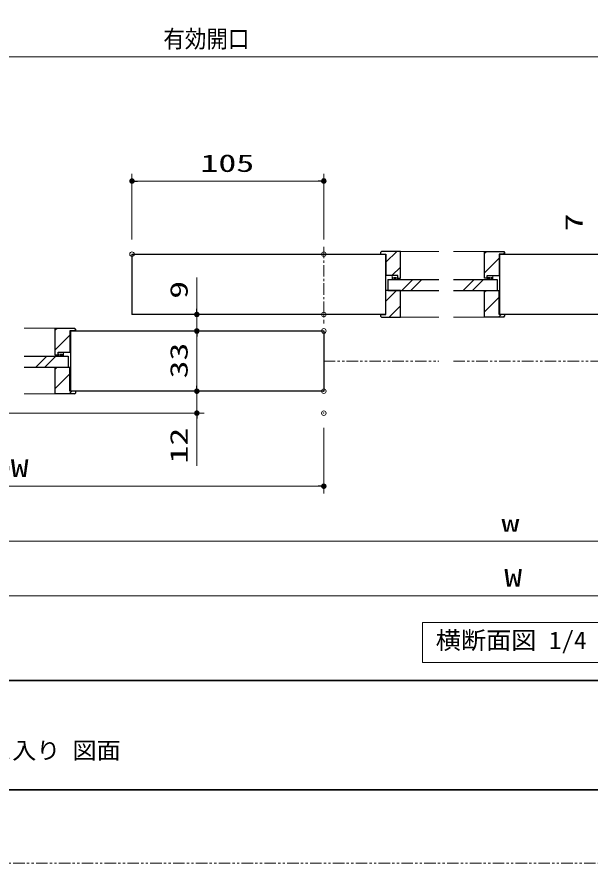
# Model space of a CAD drawing. Units: millimetres, scale not verified. Extents: x -1306 to 1306, y -607 to 607.
# Drawn here: x -567.2 to -253.4, y -594 to -130.9 of the extents above; entities that cross this region are included whole.
import ezdxf
from ezdxf.enums import TextEntityAlignment as Align

# ---------------------------------------------------------------- set-up
doc = ezdxf.new("R2010")
doc.units = ezdxf.units.MM
doc.header["$LTSCALE"] = 5
doc.header["$PDMODE"] = 32
doc.header["$PDSIZE"] = 2.5
for name, pattern in [('USER1', [2.5, 1.25, -0.25, 0.25, -0.25, 0.25, -0.25]), ('USER2', [0.375, 0.25, -0.125]), ('USER3', [2, 1.25, -0.25, 0.25, -0.25])]:
    doc.linetypes.add(name, pattern=pattern)
for name, color, linetype, lineweight in [('0-1_線(黄)', 2, 'Continuous', 15), ('0-3_陰線', 4, 'USER1', 9), ('0-8_二点鎖線', 4, 'USER1', 9), ('0-B_点線(水)', 6, 'USER2', 9), ('0-C_中心線', 3, 'USER3', 9), ('0-D_線(白)', 7, 'Continuous', 30), ('1-0_線(水)', 4, 'Continuous', 9), ('1-1_寸法線', 3, 'Continuous', 13), ('1-2_ハッチング', 6, 'Continuous', 9), ('1-4_DEFPOINTS', 7, 'Continuous', 5), ('1-5_0', 3, 'Continuous', 25), ('1-7_図面枠', 7, 'Continuous', 35)]:
    doc.layers.add(name, color=color, linetype=linetype, lineweight=lineweight)
doc.styles.add('ＭＳ ゴシック', font='')
doc.styles.get('ＭＳ ゴシック').set_extended_font_data('MS Gothic')

# ---------------------------------------------------------------- blocks, each defined once
blk = doc.blocks.new('_DOT')
at = {"layer": '1-5_0'}
blk.add_line((-2.5, 0), (-5, 0), dxfattribs=at)
for points in [[(0, 0), (-2.5, 0), (-2.48, 0.313)], [(0, 0), (-2.48, -0.313), (-2.5, 0)], [(0, 0), (-2.48, 0.313), (-2.421, 0.622)], [(0, 0), (-2.421, -0.622), (-2.48, -0.313)], [(0, 0), (-2.421, 0.622), (-2.324, 0.92)], [(0, 0), (-2.324, -0.92), (-2.421, -0.622)], [(0, 0), (-2.324, 0.92), (-2.191, 1.204)], [(0, 0), (-2.191, -1.204), (-2.324, -0.92)], [(0, 0), (-2.191, 1.204), (-2.023, 1.469)], [(0, 0), (-2.023, -1.469), (-2.191, -1.204)], [(0, 0), (-2.023, 1.469), (-1.822, 1.711)], [(0, 0), (-1.822, -1.711), (-2.023, -1.469)], [(0, 0), (-1.822, 1.711), (-1.594, 1.926)], [(0, 0), (-1.594, -1.926), (-1.822, -1.711)], [(0, 0), (-1.594, 1.926), (-1.34, 2.111)], [(0, 0), (-1.34, -2.111), (-1.594, -1.926)], [(0, 0), (-1.34, 2.111), (-1.064, 2.262)], [(0, 0), (-1.064, -2.262), (-1.34, -2.111)], [(0, 0), (-1.064, 2.262), (-0.773, 2.378)], [(0, 0), (-0.773, -2.378), (-1.064, -2.262)], [(0, 0), (-0.773, 2.378), (-0.468, 2.456)], [(0, 0), (-0.468, -2.456), (-0.773, -2.378)], [(0, 0), (-0.468, 2.456), (-0.157, 2.495)], [(0, 0), (-0.157, -2.495), (-0.468, -2.456)], [(0, 0), (-0.157, 2.495), (0.157, 2.495)], [(0, 0), (0.157, -2.495), (-0.157, -2.495)], [(0, 0), (0.157, 2.495), (0.468, 2.456)], [(0, 0), (0.468, 2.456), (0.773, 2.378)], [(0, 0), (0.773, 2.378), (1.064, 2.262)], [(0, 0), (1.064, 2.262), (1.34, 2.111)], [(0, 0), (1.34, 2.111), (1.594, 1.926)], [(0, 0), (1.594, 1.926), (1.822, 1.711)], [(0, 0), (1.822, 1.711), (2.023, 1.469)], [(0, 0), (2.023, 1.469), (2.191, 1.204)], [(0, 0), (2.191, 1.204), (2.324, 0.92)], [(0, 0), (2.324, 0.92), (2.421, 0.622)], [(0, 0), (2.421, 0.622), (2.48, 0.313)], [(0, 0), (2.48, 0.313), (2.5, 0)], [(0, 0), (0.468, -2.456), (0.157, -2.495)], [(0, 0), (0.773, -2.378), (0.468, -2.456)], [(0, 0), (1.064, -2.262), (0.773, -2.378)], [(0, 0), (1.34, -2.111), (1.064, -2.262)], [(0, 0), (1.594, -1.926), (1.34, -2.111)], [(0, 0), (1.822, -1.711), (1.594, -1.926)], [(0, 0), (2.023, -1.469), (1.822, -1.711)], [(0, 0), (2.191, -1.204), (2.023, -1.469)], [(0, 0), (2.324, -0.92), (2.191, -1.204)], [(0, 0), (2.421, -0.622), (2.324, -0.92)], [(0, 0), (2.48, -0.313), (2.421, -0.622)], [(0, 0), (2.5, 0), (2.48, -0.313)]]:
    blk.add_solid(points, dxfattribs=at)

msp = doc.modelspace()

# ---------------------------------------------------------------- linework, layer by layer
at = {"layer": '0-1_線(黄)'}
msp.add_lwpolyline([(-345.203, -462.346), (-244.353, -462.346), (-244.353, -484.18), (-345.203, -484.18)], close=True, dxfattribs=at)
at = {"layer": '0-3_陰線'}
msp.add_line((387.036, -594), (-1292.964, -594), dxfattribs=at)
at = {"layer": '0-8_二点鎖線'}
for p, q in [((-399.223, -319.221), (-336.224, -319.221)), ((-328.224, -319.221), (-7.221, -319.221))]:
    msp.add_line(p, q, dxfattribs=at)
at = {"layer": '0-B_点線(水)'}
for p, q in [((-361.573, -274.521), (-361.573, -272.421)), ((-360.948, -274.521), (-360.948, -272.421)), ((-360.323, -274.521), (-360.323, -272.421)), ((-359.698, -274.521), (-359.698, -272.421)), ((-359.073, -274.521), (-359.073, -272.421)), ((-309.691, -274.521), (-309.691, -272.421)), ((-309.066, -274.521), (-309.066, -272.421)), ((-308.441, -274.521), (-308.441, -272.421)), ((-307.816, -274.521), (-307.816, -272.421)), ((-307.191, -274.521), (-307.191, -272.421)), ((-544.688, -316.521), (-544.688, -314.421)), ((-544.063, -316.521), (-544.063, -314.421)), ((-543.438, -316.521), (-543.438, -314.421)), ((-542.813, -316.521), (-542.813, -314.421)), ((-542.188, -316.521), (-542.188, -314.421))]:
    msp.add_line(p, q, dxfattribs=at)
at = {"layer": '0-C_中心線'}
msp.add_line((-399.223, -256.672), (-399.223, -298.721), dxfattribs=at)
at = {"layer": '0-D_線(白)'}
for p, q in [((-367.723, -259.221), (-368.223, -259.721)), ((-300.726, -259.221), (-300.226, -259.721)), ((-504.223, -260.721), (-365.223, -260.721)), ((-504.223, -260.721), (-504.223, -293.721)), ((-368.223, -259.721), (-368.223, -260.721)), ((-365.473, -260.721), (-365.473, -293.721)), ((-302.976, -260.721), (-302.976, -293.721)), ((-300.226, -259.721), (-300.226, -260.721)), ((-364.223, -274.521), (-336.224, -274.521)), ((-328.224, -274.521), (-304.226, -274.521)), ((-304.226, -274.521), (-304.226, -280.521)), ((-328.224, -280.521), (-303.226, -280.521)), ((-365.223, -293.721), (-504.223, -293.721)), ((-368.223, -293.721), (-368.223, -294.721)), ((-367.723, -295.221), (-368.223, -294.721)), ((-300.726, -295.221), (-300.226, -294.721)), ((-300.226, -293.721), (-300.226, -294.721)), ((-538.223, -302.721), (-399.223, -302.721)), ((-537.973, -302.721), (-537.973, -335.721)), ((-535.723, -301.221), (-535.223, -301.721)), ((-535.223, -301.721), (-535.223, -302.721)), ((-563.222, -316.521), (-539.223, -316.521)), ((-539.223, -316.521), (-539.223, -322.521)), ((-563.222, -322.521), (-538.223, -322.521)), ((-535.723, -337.221), (-535.223, -336.721)), ((-535.223, -335.721), (-535.223, -336.721))]:
    msp.add_line(p, q, dxfattribs=at)
for points in [[(-358.723, -273.921), (-357.223, -273.921), (-357.223, -259.221), (-367.723, -259.221)], [(-309.726, -273.921), (-311.226, -273.921), (-311.226, -259.221), (-300.726, -259.221)], [(-368.223, -260.721), (-365.223, -260.721), (-365.223, -272.421)], [(-303.226, -260.721), (-164.226, -260.721), (-164.226, -293.721), (-303.226, -293.721)], [(-300.226, -260.721), (-303.226, -260.721), (-303.226, -272.421)], [(-358.723, -273.921), (-358.723, -272.421), (-365.223, -272.421)], [(-358.723, -273.921), (-358.723, -272.421), (-361.723, -272.421)], [(-309.726, -273.921), (-309.726, -272.421), (-303.226, -272.421)], [(-309.726, -273.921), (-309.726, -272.421), (-306.726, -272.421)], [(-364.223, -274.521), (-364.223, -280.521), (-336.224, -280.521)], [(-368.223, -293.721), (-365.223, -293.721), (-365.223, -280.521)], [(-367.723, -295.221), (-357.223, -295.221), (-357.223, -280.521), (-365.223, -280.521)], [(-300.726, -295.221), (-311.226, -295.221), (-311.226, -280.521), (-303.226, -280.521)], [(-300.226, -293.721), (-303.226, -293.721), (-303.226, -280.521)], [(-544.723, -315.921), (-546.223, -315.921), (-546.223, -301.221), (-535.723, -301.221)], [(-399.223, -302.721), (-399.223, -335.721), (-538.223, -335.721)], [(-535.223, -302.721), (-538.223, -302.721), (-538.223, -314.421)], [(-544.723, -315.921), (-544.723, -314.421), (-538.223, -314.421)], [(-544.723, -315.921), (-544.723, -314.421), (-541.723, -314.421)], [(-535.723, -337.221), (-546.223, -337.221), (-546.223, -322.521), (-538.223, -322.521)], [(-535.223, -335.721), (-538.223, -335.721), (-538.223, -322.521)]]:
    msp.add_lwpolyline(points, dxfattribs=at)
at = {"layer": '1-0_線(水)'}
for p, q in [((-357.223, -259.221), (-336.224, -259.221)), ((-311.226, -259.221), (-328.224, -259.221)), ((-361.723, -272.421), (-361.723, -274.521)), ((-306.726, -272.421), (-306.726, -274.521)), ((-358.723, -273.921), (-358.723, -274.521)), ((-356.487, -280.521), (-350.487, -274.521)), ((-351.487, -280.521), (-345.487, -274.521)), ((-322.884, -280.521), (-316.884, -274.521)), ((-317.884, -280.521), (-311.884, -274.521)), ((-309.726, -273.921), (-309.726, -274.521)), ((-357.223, -295.221), (-336.224, -295.221)), ((-311.226, -295.221), (-328.224, -295.221)), ((-546.223, -301.221), (-563.222, -301.221)), ((-541.723, -314.421), (-541.723, -316.521)), ((-556.918, -322.521), (-550.918, -316.521)), ((-551.918, -322.521), (-545.918, -316.521)), ((-544.723, -315.921), (-544.723, -316.521)), ((-546.223, -337.221), (-563.222, -337.221))]:
    msp.add_line(p, q, dxfattribs=at)
at = {"layer": '1-1_寸法線'}
for p, q in [((-732.22, -152.721), (-197.223, -152.721)), ((-504.223, -252.721), (-504.223, -216.721)), ((-399.223, -252.721), (-399.223, -216.721)), ((-501.223, -220.721), (-402.223, -220.721)), ((-468.723, -290.721), (-468.723, -273.53)), ((-407.223, -293.721), (-472.723, -293.721)), ((-468.723, -302.721), (-468.723, -293.721)), ((-407.223, -302.721), (-472.723, -302.721)), ((-407.223, -302.721), (-472.723, -302.721)), ((-468.723, -305.721), (-468.723, -332.721)), ((-468.723, -305.721), (-468.723, -308.721)), ((-468.723, -332.721), (-468.723, -329.721)), ((-476.723, -335.721), (-472.723, -335.721)), ((-407.223, -335.721), (-472.723, -335.721)), ((-468.723, -335.721), (-468.723, -347.721)), ((-732.22, -347.721), (-464.723, -347.721)), ((-468.723, -350.721), (-468.723, -376.482)), ((-399.223, -355.721), (-399.223, -391.721)), ((-736.22, -387.721), (-402.223, -387.721)), ((-736.22, -417.721), (142.781, -417.721)), ((-753.22, -447.721), (163.781, -447.721))]:
    msp.add_line(p, q, dxfattribs=at)
at = {"layer": '1-2_ハッチング'}
for p, q in [((-365.223, -265.143), (-359.301, -259.221)), ((-311.226, -260.386), (-310.06, -259.221)), ((-311.226, -270.993), (-303.226, -262.993)), ((-300.954, -260.721), (-300.226, -259.993)), ((-361.894, -272.421), (-357.223, -267.749)), ((-365.223, -286.356), (-359.388, -280.521)), ((-311.226, -281.599), (-310.147, -280.521)), ((-311.226, -292.206), (-303.226, -284.206)), ((-363.481, -295.221), (-357.223, -288.963)), ((-303.634, -295.221), (-302.134, -293.721)), ((-546.223, -302.386), (-545.057, -301.221)), ((-546.223, -312.993), (-538.223, -304.993)), ((-535.951, -302.721), (-535.223, -301.993)), ((-546.223, -323.599), (-545.144, -322.521)), ((-546.223, -334.206), (-538.223, -326.206)), ((-538.631, -337.221), (-537.131, -335.721))]:
    msp.add_line(p, q, dxfattribs=at)
at = {"layer": '1-4_DEFPOINTS'}
for p in [(-399.223, -220.721), (-504.223, -260.721), (-399.223, -260.721), (-399.223, -293.721), (-468.723, -302.721), (-399.223, -302.721), (-468.723, -335.721), (-468.723, -335.721), (-468.723, -335.721), (-399.223, -335.721), (-399.223, -347.721), (-399.223, -387.721)]:
    msp.add_point(p, dxfattribs=at)
at = {"layer": '1-7_図面枠'}
msp.add_line((-1252.964, -494), (347.036, -494), dxfattribs=at)
msp.add_lwpolyline([(-1252.964, -554), (347.036, -554), (347.036, 554), (-1252.964, 554)], close=True, dxfattribs=at)

# ---------------------------------------------------------------- block references
at = {"layer": '1-1_寸法線', "xscale": 0.6, "yscale": 0.6}
for p, rotation in [((-504.223, -220.721), 180), ((-468.723, -293.721), 270), ((-468.723, -302.721), 90), ((-468.723, -302.721), 90), ((-468.723, -335.721), 270), ((-468.723, -335.721), 270), ((-468.723, -347.721), 90)]:
    msp.add_blockref('_DOT', p, dxfattribs=dict(at, rotation=rotation))
for p in [(-399.223, -220.721), (-399.223, -387.721)]:
    msp.add_blockref('_DOT', p, dxfattribs=at)

# ---------------------------------------------------------------- texts
at = {"layer": '0-1_線(黄)', "style": 'ＭＳ ゴシック', "width": 1.05}
msp.add_text('横断面図 1/4', height=9.621, dxfattribs=at).set_placement((-337.955, -479.724), align=Align.BOTTOM_LEFT)
at = {"layer": '1-1_寸法線', "style": 'ＭＳ ゴシック'}
for s, width, p in [('有効開口', 0.9, (-487.085, -150.571)), ('105', 1.5, (-466.723, -218.571)), ('DW', 1.5, (-580.412, -385.571)), ('w', 1.5, (-301.958, -415.571)), ('W', 1.5, (-300.434, -445.571))]:
    msp.add_text(s, height=9.604, dxfattribs=dict(at, width=width)).set_placement(p, align=Align.BOTTOM_LEFT)
at = {"layer": '1-1_寸法線', "style": 'ＭＳ ゴシック', "width": 1.5}
for s, p in [('7', (-254.547, -248.281)), ('9', (-470.873, -285.149)), ('33', (-470.873, -328.744)), ('12', (-470.873, -375.34))]:
    msp.add_text(s, height=9.604, rotation=90, dxfattribs=at).set_placement(p, align=Align.BOTTOM_LEFT)
at = {"layer": '1-7_図面枠', "style": 'ＭＳ ゴシック', "width": 1.05}
msp.add_text('ノッポ H2100・2400 W2465 2枚引き込み戸  ガラス入り 図面', height=9.236, dxfattribs=at).set_placement((-873.76, -539.776), align=Align.BOTTOM_LEFT)

doc.saveas('drawing.dxf')
